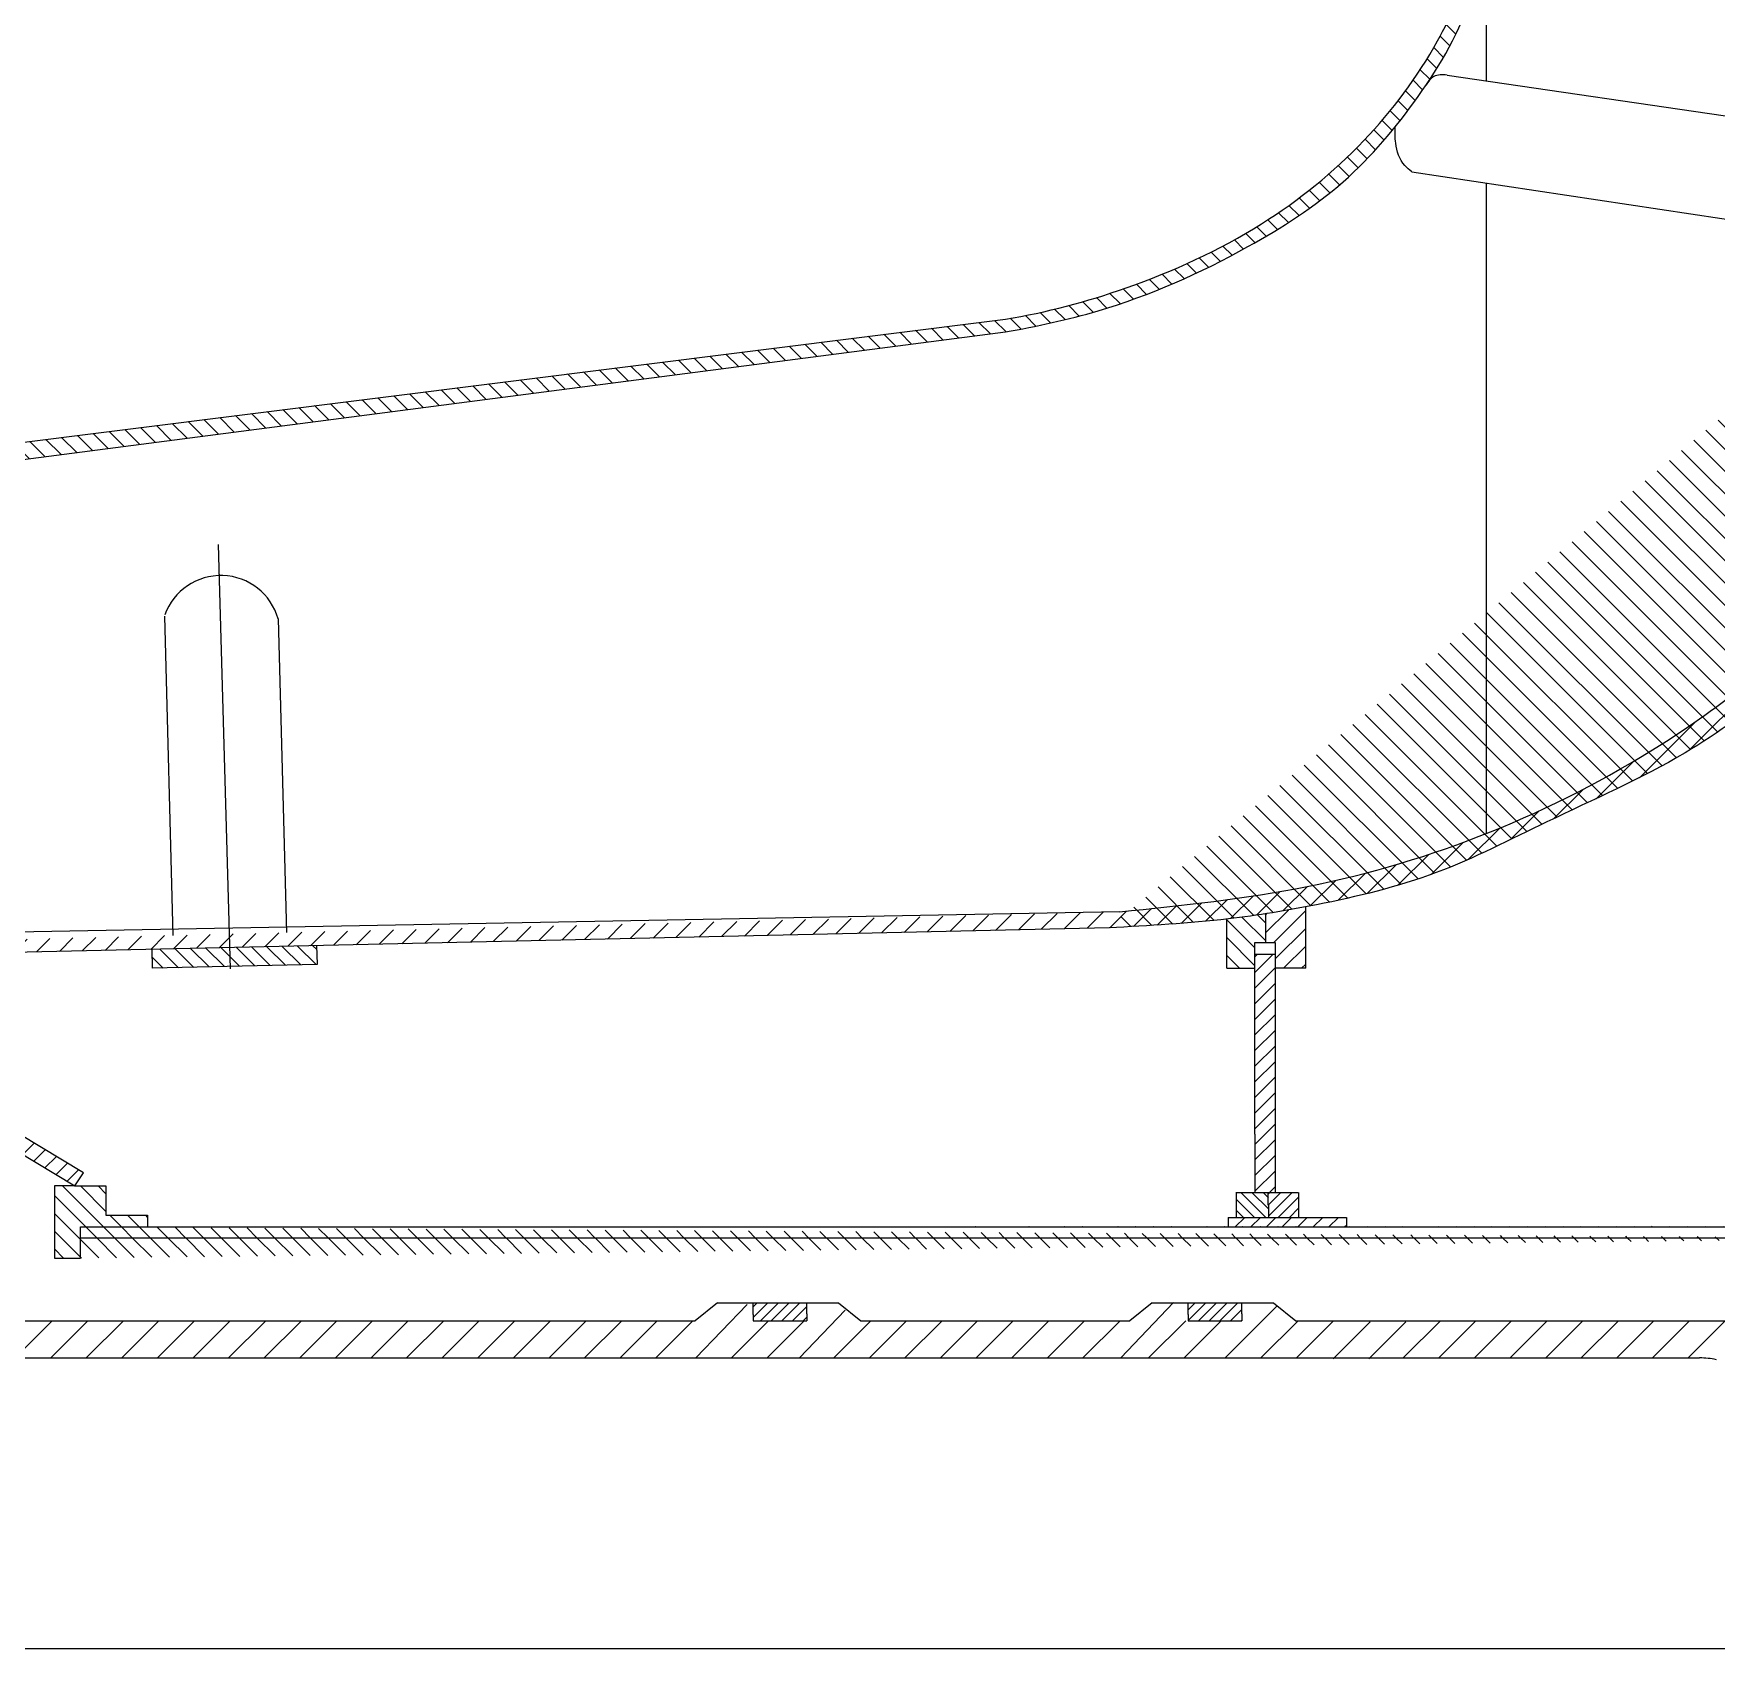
# Model space of a CAD drawing. Extents: x 0 to 420, y 0 to 297.
# Drawn here: x 273.66 to 313.78, y 192.76 to 231.26 of the extents above; entities that cross this region are included whole.
import ezdxf

# ---------------------------------------------------------------- set-up
doc = ezdxf.new("R2010")
doc.units = 0
doc.layers.get('0').update_dxf_attribs({"linetype": 'CONTINUOUS'})
pattern_1 = [(135, (-55.34396, 175.77993), (-0.21215855, -0.21215855), [])]

msp = doc.modelspace()

# ---------------------------------------------------------------- hatches: boundary and pattern name
at = {"lineweight": 0, "ltscale": 0.0007}
h = msp.add_hatch(dxfattribs=at)
h.set_pattern_fill('ANSI37', color=256, scale=0.355602, style=0)
h.set_pattern_definition([(45, (-22270.5377, -14110.3131), (-0.798348875, 0.798348875), []), (135, (-22270.5377, -14110.3131), (-0.798348875, -0.798348875), [])])
edge = h.paths.add_edge_path()
edge.add_line((266.009, 241.434), (266.009, 236.13))
edge.add_spline(control_points=[(266.009, 236.13), (266.589, 236.215), (267.17, 236.301), (267.751, 236.375)], knot_values=[0, 0, 0, 0, 9.270999, 9.270999, 9.270999, 9.270999], degree=3, periodic=0)
edge.add_line((267.751, 236.375), (267.751, 239.561))
edge.add_line((267.751, 239.561), (328.042, 239.561))
edge.add_line((328.042, 239.561), (328.042, 236.207))
edge.add_spline(control_points=[(328.042, 236.207), (328.56, 236.143), (329.077, 236.079), (329.593, 236.015)], knot_values=[329.420919, 329.420919, 329.420919, 329.420919, 337.69622, 337.69622, 337.69622, 337.69622], degree=3, periodic=0)
edge.add_line((329.593, 236.015), (329.593, 241.434))
edge.add_line((329.593, 241.434), (266.009, 241.434))
edge = h.paths.add_edge_path()
edge.add_spline(control_points=[(329.593, 235.211), (329.077, 235.275), (328.56, 235.34), (328.042, 235.403)], knot_values=[329.420919, 329.420919, 329.420919, 329.420919, 337.69622, 337.69622, 337.69622, 337.69622], degree=3, periodic=0)
edge.add_line((328.042, 235.403), (328.042, 224.9))
edge.add_line((328.042, 224.9), (329.593, 224.9))
edge.add_line((329.593, 224.9), (329.593, 235.211))
h = msp.add_hatch(dxfattribs=at)
h.set_pattern_fill('ANSI31', color=256, scale=0.118534, style=0)
h.set_pattern_definition([(45, (-22270.5377, -14110.3131), (-0.2661162917, 0.2661162917), [])])
edge = h.paths.add_edge_path()
edge.add_spline(control_points=[(323.345, 234.098), (323.357, 233.87), (323.414, 232.764), (323.12, 230.575), (322.521, 227.299), (320.969, 223.819), (318.894, 220.429), (316.212, 217.055), (311.482, 213.311), (305.563, 210.941), (301.049, 210.474), (299.551, 210.319)], knot_values=[0, 0, 0, 0, 3.612468, 17.57408, 34.857544, 56.348034, 77.511614, 97.911814, 124.406864, 172.490031, 196.378415, 196.378415, 196.378415, 196.378415], degree=3, periodic=0)
edge.add_line((299.551, 210.319), (278.321, 209.79))
edge.add_line((278.321, 209.79), (278.33, 209.467))
edge.add_line((278.33, 209.467), (299.299, 209.938))
edge.add_spline(control_points=[(299.299, 209.938), (300.25, 209.989), (301.91, 210.077), (304.52, 210.512), (307.128, 211.137), (309.959, 212.614), (313.708, 214.228), (317.275, 217.422), (320.144, 221.264), (322.174, 225.353), (323.486, 229.586), (323.632, 232.666), (323.7, 234.098)], knot_values=[0, 0, 0, 0, 15.092512, 26.350923, 42.007085, 57.356382, 76.856499, 106.551983, 131.889621, 152.677725, 178.797749, 201.478244, 201.478244, 201.478244, 201.478244], degree=3, periodic=0)
edge.add_line((323.7, 234.098), (323.345, 234.098))
h.paths.add_polyline_path([(278.33, 209.467), (278.321, 209.79), (268.928, 209.556), (268.928, 209.256)])
h = msp.add_hatch(dxfattribs=at)
h.set_pattern_fill('ANSI31', color=256, scale=0.118534, angle=90, style=0)
h.set_pattern_definition([(135, (-22270.5377, -14110.3131), (-0.2661162917, -0.2661162917), [])])
edge = h.paths.add_edge_path()
edge.add_line((323.908, 234.098), (323.7, 234.098))
edge.add_spline(control_points=[(323.7, 234.098), (323.632, 232.666), (323.486, 229.586), (322.174, 225.353), (320.144, 221.264), (317.275, 217.422), (313.708, 214.228), (309.959, 212.614), (307.128, 211.137), (304.52, 210.512), (301.91, 210.077), (300.25, 209.989), (299.299, 209.938)], knot_values=[0, 0, 0, 0, 0.036164, 0.077811, 0.110958, 0.151358, 0.198707, 0.229799, 0.254274, 0.279237, 0.297188, 0.321253, 0.321253, 0.321253, 0.321253], degree=3, periodic=0)
edge.add_line((323.353, 229.99), (323.908, 229.99))
edge.add_line((323.908, 229.99), (323.908, 234.098))
at = {"lineweight": 0}
h = msp.add_hatch(dxfattribs=at)
h.set_pattern_fill('ANSI31', color=256, scale=0.0945, angle=90, style=0)
h.set_pattern_definition(pattern_1)
edge = h.paths.add_edge_path()
edge.add_line((265.527, 220.527), (296.83, 224.452))
edge.add_line((265.611, 220.088), (296.83, 224.144))
edge.add_line((265.527, 220.527), (265.611, 220.088))
edge.add_spline(control_points=[(296.83, 224.452), (297.808, 224.607), (299.925, 225.177), (302.887, 226.525), (305.427, 228.574), (307.054, 230.757), (307.839, 232.534), (307.951, 233.45), (307.981, 233.699)], knot_values=[0, 0, 0, 0, 2.969321, 6.544859, 9.687328, 12.645328, 14.654716, 15.407922, 15.407922, 15.407922, 15.407922], degree=3, periodic=0)
edge.add_spline(control_points=[(296.83, 224.144), (297.574, 224.278), (299.587, 224.706), (302.315, 225.921), (304.964, 227.613), (306.736, 229.722), (307.89, 231.677), (308.175, 233.126), (308.275, 233.684), (308.288, 233.843)], knot_values=[0, 0, 0, 0, 11.999601, 32.554422, 47.085411, 61.395852, 75.999022, 82.331654, 84.856843, 84.856843, 84.856843, 84.856843], degree=3, periodic=0)
at = {"lineweight": 0, "ltscale": 0.0007}
h = msp.add_hatch(dxfattribs=at)
h.set_pattern_fill('ANSI31', color=256, scale=0.094827, angle=90, style=0)
h.set_pattern_definition([(135, (-22270.53768, -14110.3131), (-0.2128930333, -0.2128930333), [])])
edge = h.paths.add_edge_path()
edge.add_line((302.778, 209.587), (303.028, 209.587))
edge.add_line((303.028, 209.587), (303.028, 210.272))
edge.add_spline(control_points=[(303.028, 210.272), (302.734, 210.226), (302.426, 210.184), (302.118, 210.148), (302.105, 210.146)], knot_values=[181.660706, 181.660706, 181.660706, 181.660706, 186.385732, 186.591365, 186.591365, 186.591365, 186.591365], degree=3, periodic=0)
edge.add_line((302.105, 210.146), (302.105, 208.973))
edge.add_line((302.105, 208.973), (302.778, 208.973))
edge.add_line((302.778, 208.973), (302.778, 209.587))
h = msp.add_hatch(dxfattribs=at)
h.set_pattern_fill('ANSI31', color=256, scale=0.094827, style=0)
h.set_pattern_definition([(45, (-22270.53768, -14110.3131), (-0.2128930333, 0.2128930333), [])])
edge = h.paths.add_edge_path()
edge.add_spline(control_points=[(303.989, 210.438), (303.669, 210.377), (303.349, 210.322), (303.028, 210.272)], knot_values=[176.50374, 176.50374, 176.50374, 176.50374, 181.660706, 181.660706, 181.660706, 181.660706], degree=3, periodic=0)
edge.add_line((303.028, 210.272), (303.028, 209.587))
edge.add_line((303.028, 209.587), (303.259, 209.587))
edge.add_line((303.259, 209.587), (303.259, 209.299))
edge.add_line((303.259, 209.299), (303.259, 208.973))
edge.add_line((303.259, 208.973), (303.989, 208.973))
edge.add_line((303.989, 208.973), (303.989, 210.438))
h = msp.add_hatch(dxfattribs=at)
h.set_pattern_fill('ANSI31', color=256, scale=0.082974, angle=90, style=0)
h.set_pattern_definition([(135, (-22270.53768, -14110.3131), (-0.1862814042, -0.1862814042), [])])
h.paths.add_polyline_path([(278.342, 209.015), (278.33, 209.467), (276.475, 209.426), (276.489, 208.973)])
h.paths.add_polyline_path([(280.422, 209.062), (280.405, 209.514), (278.33, 209.467), (278.342, 209.015)])
h = msp.add_hatch(dxfattribs=at)
h.set_pattern_fill('ANSI31', color=256, scale=0.082974, style=0)
h.set_pattern_definition([(45, (-22270.53768, -14110.3131), (-0.1862814042, 0.1862814042), [])])
h.paths.add_polyline_path([(303.259, 209.299), (302.778, 209.299), (302.778, 205.017), (302.778, 203.631), (303.259, 203.631)])
at = {"lineweight": 0}
h = msp.add_hatch(dxfattribs=at)
h.set_pattern_fill('ANSI31', color=256, scale=0.0945, style=0)
h.set_pattern_definition([(45, (-55.34396, 175.77993), (-0.21215855, 0.21215855), [])])
h.paths.add_polyline_path([(270.17, 206.892), (270.018, 206.565), (274.64, 203.786), (274.849, 204.099)])
h = msp.add_hatch(dxfattribs=at)
h.set_pattern_fill('ANSI31', color=256, scale=0.0945, angle=90, style=0)
h.set_pattern_definition(pattern_1)
h.paths.add_polyline_path([(275.385, 203.786), (274.64, 203.786), (274.157, 203.786), (274.157, 202.064), (274.78, 202.064), (274.78, 202.806), (276.376, 202.806), (276.376, 203.084), (275.385, 203.084)])
at = {"lineweight": 0, "ltscale": 0.0007}
h = msp.add_hatch(dxfattribs=at)
h.set_pattern_fill('ANSI31', color=256, scale=0.059267, angle=90, style=0)
h.set_pattern_definition([(135, (-22270.52906, -14110.3131), (-0.1330581458, -0.1330581458), [])])
h.paths.add_polyline_path([(303.098, 203.033), (303.098, 203.325), (303.098, 203.631), (302.334, 203.631), (302.334, 203.033)])
h = msp.add_hatch(dxfattribs=at)
h.set_pattern_fill('ANSI31', color=256, scale=0.059267, style=0)
h.set_pattern_definition([(45, (-22270.52906, -14110.3131), (-0.1330581458, 0.1330581458), [])])
h.paths.add_polyline_path([(303.098, 203.325), (303.098, 203.033), (303.816, 203.033), (303.816, 203.631), (303.098, 203.631)])
h = msp.add_hatch(dxfattribs=at)
h.set_pattern_fill('ANSI31', color=256, scale=0.082974, style=0)
h.set_pattern_definition([(45, (-22270.52906, -14110.3131), (-0.1862814042, 0.1862814042), [])])
h.paths.add_polyline_path([(302.141, 203.033), (302.141, 202.806), (304.96, 202.806), (304.96, 203.033)])
at = {"lineweight": 0}
h = msp.add_hatch(dxfattribs=at)
h.set_pattern_fill('ANSI31', color=256, scale=0.0945, angle=90, style=0)
h.set_pattern_definition(pattern_1)
edge = h.paths.add_edge_path()
edge.add_line((317.507, 202.816), (317.507, 202.549))
edge.add_line((274.78, 202.806), (319.57, 202.806))
edge.add_line((316.905, 202.548), (318.883, 202.55))
edge.add_line((274.78, 202.548), (320.155, 202.548))
edge.add_line((274.78, 202.064), (274.78, 202.806))
h = msp.add_hatch(dxfattribs=at)
h.set_pattern_fill('ANSI31', color=256, scale=0.0567, style=0)
h.set_pattern_definition([(45, (-55.34396, 175.77993), (-0.12729513, 0.12729513), [])])
h.paths.add_polyline_path([(292.098, 200.997), (290.817, 200.997), (290.817, 200.717), (290.817, 200.567), (292.098, 200.567), (292.098, 200.734)])
h.paths.add_polyline_path([(302.467, 200.997), (301.186, 200.997), (301.186, 200.717), (301.186, 200.567), (302.467, 200.567), (302.467, 200.734)])

# ---------------------------------------------------------------- linework, layer by layer
at = {"lineweight": 0, "ltscale": 0.0007}
for p, q in [((308.288, 234.178), (308.288, 230.134)), ((307.36, 230.27), (322.58, 228.031)), ((306.517, 227.964), (321.756, 225.665)), ((308.288, 227.697), (308.288, 212.182)), ((265.527, 220.527), (296.83, 224.452)), ((278.061, 219.08), (278.344, 208.961)), ((276.778, 217.368), (276.977, 209.757)), ((279.49, 217.305), (279.685, 209.824)), ((299.551, 210.319), (267.236, 209.721)), ((303.028, 210.272), (303.028, 209.587)), ((303.989, 208.973), (303.989, 210.438)), ((299.299, 209.938), (268.928, 209.256)), ((302.105, 208.973), (302.105, 210.146)), ((276.475, 209.426), (276.489, 208.973)), ((280.405, 209.514), (280.422, 209.062)), ((302.778, 205.017), (302.778, 209.587)), ((302.778, 209.587), (303.259, 209.587)), ((303.259, 209.587), (303.259, 209.299)), ((280.422, 209.062), (276.489, 208.973)), ((303.259, 209.299), (302.778, 209.299)), ((303.259, 209.299), (303.259, 203.631)), ((302.105, 208.973), (302.778, 208.973)), ((303.989, 208.973), (303.259, 208.973)), ((302.778, 205.017), (302.778, 203.631)), ((302.325, 203.631), (303.808, 203.631)), ((302.334, 203.631), (302.334, 203.033)), ((303.09, 203.325), (303.09, 203.631)), ((303.816, 203.631), (303.816, 203.033)), ((302.141, 203.033), (304.96, 203.033)), ((302.141, 203.033), (302.141, 202.806)), ((303.098, 203.325), (303.098, 203.033)), ((304.96, 203.033), (304.96, 202.806)), ((274.78, 202.806), (319.57, 202.806)), ((274.78, 202.548), (320.155, 202.548)), ((289.961, 200.997), (289.429, 200.567)), ((289.961, 200.997), (292.849, 200.997)), ((290.817, 200.717), (290.817, 200.997)), ((292.098, 200.734), (292.098, 200.997)), ((292.849, 200.997), (293.381, 200.567)), ((300.33, 200.997), (299.798, 200.567)), ((300.33, 200.997), (303.218, 200.997)), ((301.186, 200.717), (301.186, 200.997)), ((302.467, 200.734), (302.467, 200.997)), ((303.218, 200.997), (303.75, 200.567)), ((290.817, 200.717), (290.817, 200.567)), ((292.098, 200.734), (292.098, 200.567)), ((301.186, 200.717), (301.186, 200.567)), ((302.467, 200.734), (302.467, 200.567)), ((279.937, 200.567), (289.429, 200.567)), ((290.817, 200.567), (292.098, 200.567)), ((301.186, 200.567), (302.467, 200.567)), ((235.158, 192.759), (375.708, 192.759))]:
    msp.add_line(p, q, dxfattribs=at)
at = {"lineweight": 0}
for p, q in [((265.611, 220.088), (296.83, 224.144)), ((274.849, 204.099), (270.17, 206.892)), ((270.018, 206.565), (274.64, 203.786)), ((274.64, 203.786), (274.849, 204.099)), ((274.157, 203.786), (274.157, 202.064)), ((274.64, 203.786), (274.157, 203.786)), ((274.64, 203.786), (275.385, 203.786)), ((275.385, 203.786), (275.385, 203.084)), ((275.385, 203.084), (276.376, 203.084)), ((276.376, 203.084), (276.376, 202.806)), ((274.78, 202.064), (274.78, 202.806)), ((274.157, 202.064), (274.78, 202.064)), ((299.578, 199.683), (300.833, 201.003)), ((289.451, 199.683), (290.671, 200.958)), ((291.92, 199.683), (293.012, 200.823)), ((302.072, 199.683), (303.311, 200.922)), ((272.234, 200.567), (279.937, 200.567)), ((273.218, 199.683), (274.103, 200.567)), ((274.067, 199.683), (274.952, 200.567)), ((274.916, 199.683), (275.8, 200.567)), ((275.764, 199.683), (276.649, 200.567)), ((276.613, 199.683), (277.497, 200.567)), ((277.462, 199.683), (278.346, 200.567)), ((278.31, 199.683), (279.195, 200.567)), ((279.159, 199.683), (280.043, 200.567)), ((280.007, 199.683), (280.892, 200.567)), ((280.856, 199.683), (281.741, 200.567)), ((281.705, 199.683), (282.589, 200.567)), ((282.553, 199.683), (283.438, 200.567)), ((283.402, 199.683), (284.286, 200.567)), ((284.251, 199.683), (285.135, 200.567)), ((285.099, 199.683), (285.984, 200.567)), ((285.948, 199.683), (286.832, 200.567)), ((286.797, 199.683), (287.681, 200.567)), ((287.645, 199.683), (288.53, 200.567)), ((288.494, 199.683), (289.378, 200.567)), ((290.299, 199.683), (291.184, 200.567)), ((291.148, 199.683), (292.032, 200.567)), ((292.737, 199.683), (293.621, 200.567)), ((293.381, 200.567), (299.798, 200.567)), ((293.586, 199.683), (294.47, 200.567)), ((294.434, 199.683), (295.319, 200.567)), ((295.283, 199.683), (296.167, 200.567)), ((296.132, 199.683), (297.016, 200.567)), ((296.98, 199.683), (297.865, 200.567)), ((297.829, 199.683), (298.713, 200.567)), ((298.677, 199.683), (299.562, 200.567)), ((300.244, 199.683), (301.129, 200.567)), ((301.093, 199.683), (301.977, 200.567)), ((302.921, 199.683), (303.805, 200.567)), ((303.75, 200.567), (319.655, 200.567)), ((303.769, 199.683), (304.654, 200.567)), ((304.643, 199.66), (305.527, 200.545)), ((305.491, 199.66), (306.376, 200.545)), ((306.315, 199.683), (307.2, 200.567)), ((307.164, 199.683), (308.048, 200.567)), ((308.012, 199.683), (308.897, 200.567)), ((308.861, 199.683), (309.746, 200.567)), ((309.71, 199.683), (310.594, 200.567)), ((310.558, 199.683), (311.443, 200.567)), ((311.407, 199.683), (312.291, 200.567)), ((312.256, 199.683), (313.14, 200.567)), ((313.104, 199.683), (313.989, 200.567)), ((267.199, 199.683), (313.379, 199.683))]:
    msp.add_line(p, q, dxfattribs=at)
at = {"lineweight": 0, "ltscale": 0.0007}
msp.add_arc((278.123, 216.917), 1.42, 15.8337, 160.2392, dxfattribs=at)
at = {"lineweight": 0}
msp.add_arc((313.379, 197.793), 1.89, 77.783, 90, dxfattribs=at)
at = {"lineweight": 0, "ltscale": 0.0007}
for points, knots in [([(323.7, 234.098), (323.632, 232.666), (323.486, 229.586), (322.174, 225.353), (320.144, 221.264), (317.275, 217.422), (313.708, 214.228), (309.959, 212.614), (307.128, 211.137), (304.52, 210.512), (301.91, 210.077), (300.25, 209.989), (299.299, 209.938)], [0, 0, 0, 0, 4.286614, 9.223298, 13.15225, 17.941063, 23.55351, 27.239032, 30.140049, 33.099064, 35.226903, 38.079388, 38.079388, 38.079388, 38.079388]), ([(299.551, 210.319), (301.049, 210.474), (305.563, 210.941), (311.482, 213.311), (316.212, 217.055), (318.894, 220.429), (320.969, 223.819), (322.521, 227.299), (323.12, 230.575), (323.414, 232.764), (323.357, 233.87), (323.345, 234.098)], [0, 0, 0, 0, 4.514905, 13.602623, 18.610188, 22.465825, 26.465742, 30.527444, 33.794019, 36.432764, 37.11552, 37.11552, 37.11552, 37.11552]), ([(296.83, 224.144), (297.574, 224.278), (299.587, 224.706), (302.315, 225.921), (304.964, 227.613), (306.736, 229.722), (307.89, 231.677), (308.175, 233.126), (308.275, 233.684), (308.288, 233.843)], [0, 0, 0, 0, 11.999601, 32.554422, 47.085411, 61.395852, 75.999022, 82.331654, 84.856843, 84.856843, 84.856843, 84.856843]), ([(296.83, 224.452), (297.808, 224.607), (299.925, 225.177), (302.887, 226.525), (305.427, 228.574), (307.054, 230.757), (307.839, 232.534), (307.951, 233.45), (307.981, 233.699)], [0, 0, 0, 0, 2.969321, 6.544859, 9.687328, 12.645328, 14.654716, 15.407922, 15.407922, 15.407922, 15.407922]), ([(307.36, 230.27), (307.246, 230.276), (307.033, 230.287), (306.914, 230.113), (306.858, 230.033)], [0, 0, 0, 0, 0.3171893, 0.591571, 0.591571, 0.591571, 0.591571]), ([(306.517, 227.964), (306.458, 228.011), (306.247, 228.179), (306.115, 228.586), (306.119, 228.905), (306.121, 229.032)], [0, 0, 0, 0, 0.224471, 0.801417, 1.185131, 1.185131, 1.185131, 1.185131])]:
    msp.add_open_spline(points, degree=3, knots=knots, dxfattribs=at)

doc.saveas('drawing.dxf')
